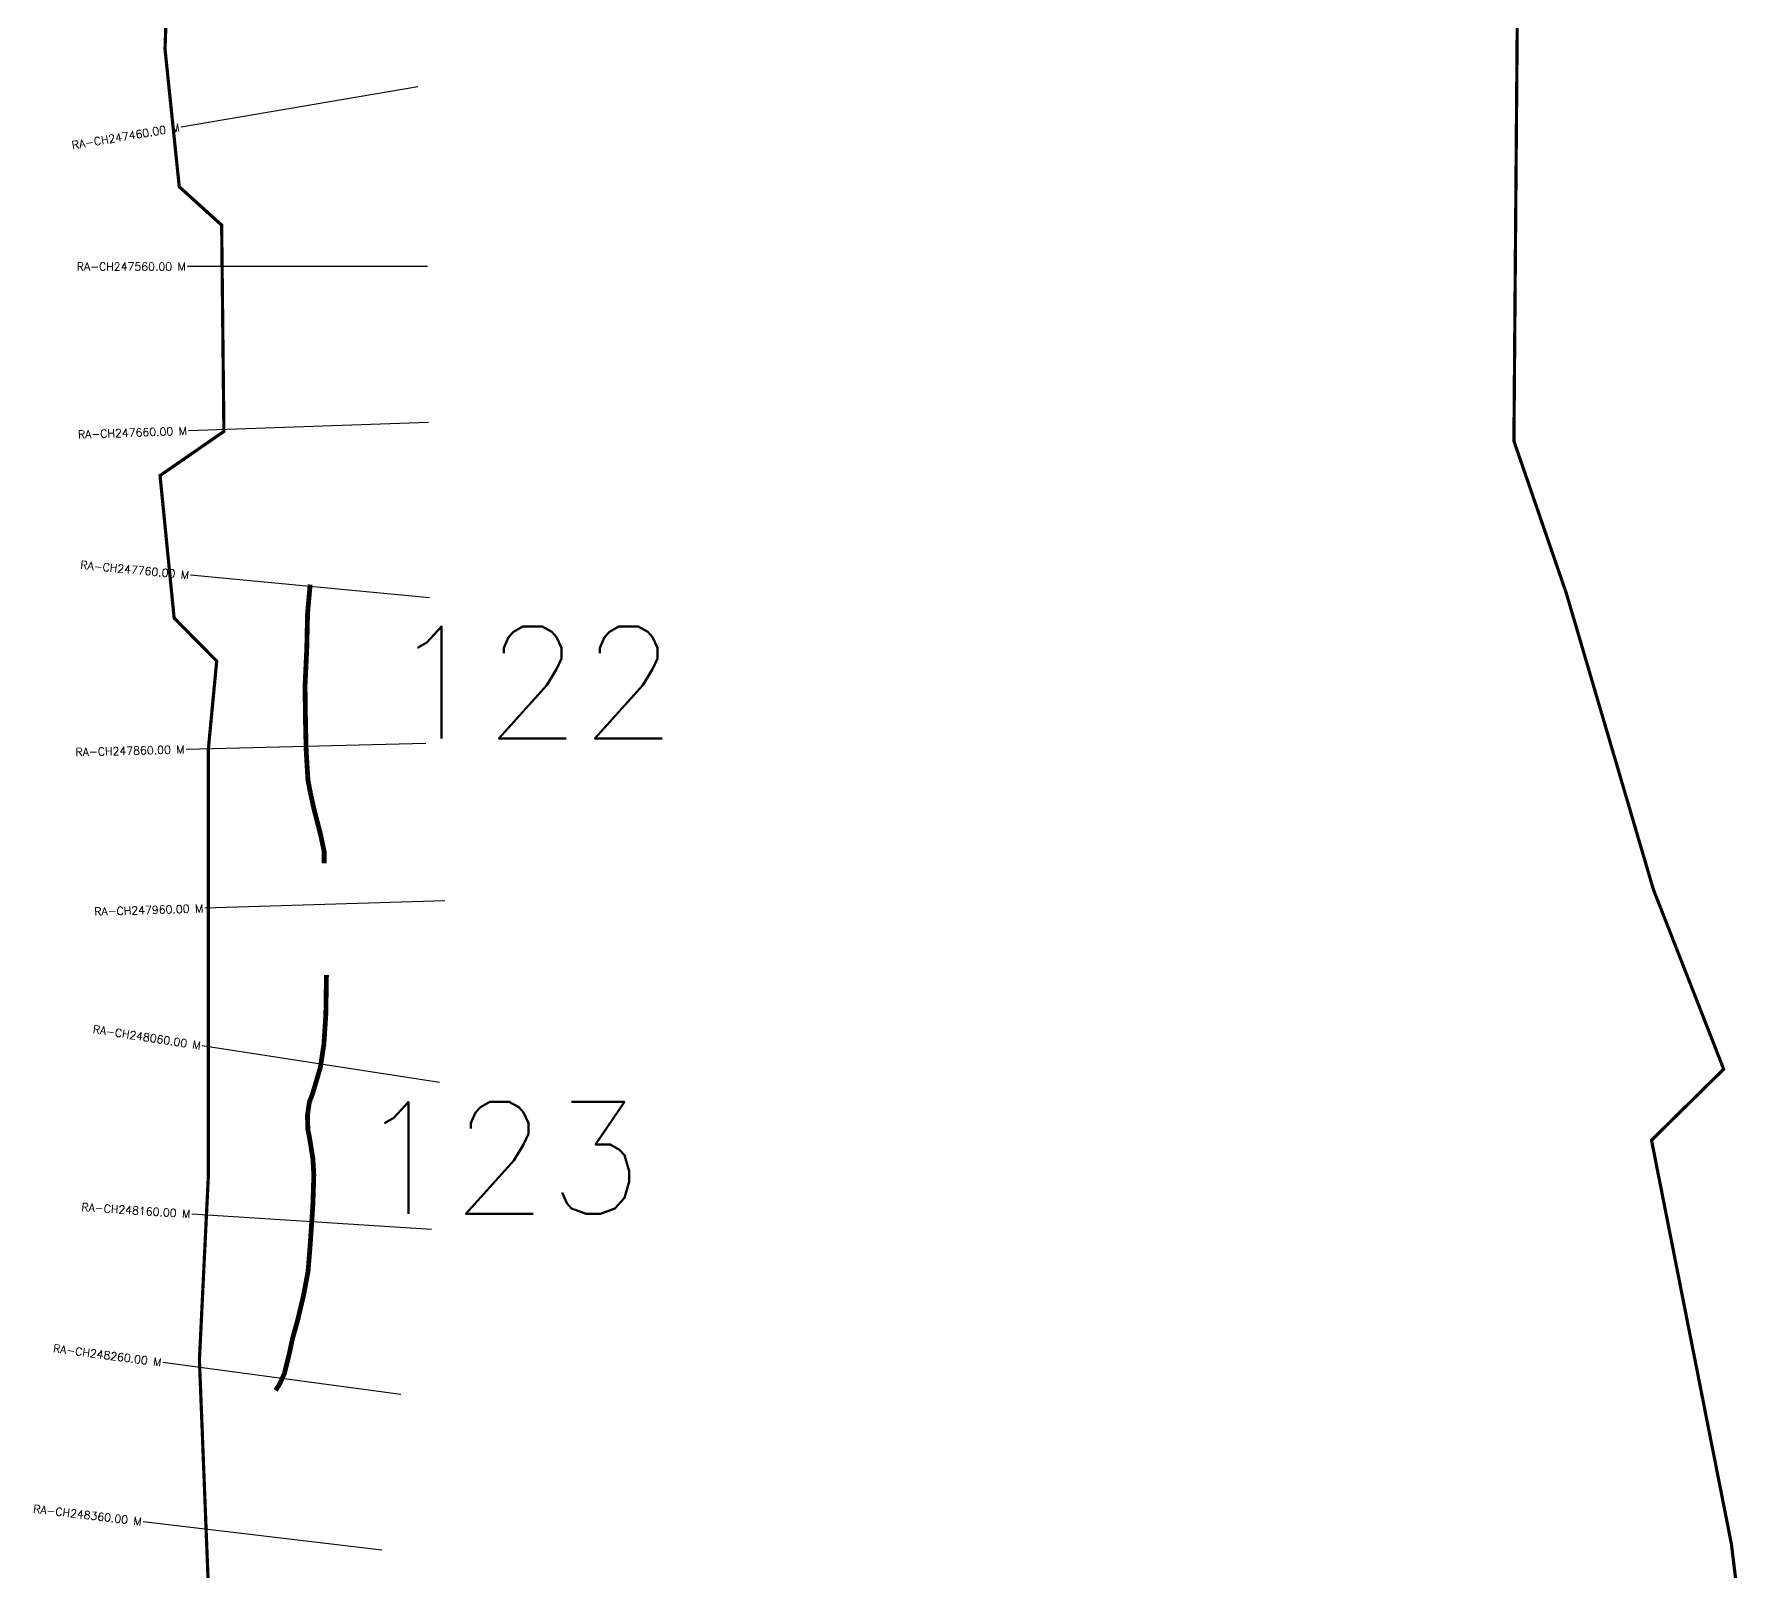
# Model space of a CAD drawing. Header units: metres. Extents: x 277539 to 279535, y 2042715 to 2047619.
# Drawn here: x 278318 to 279390, y 2044236 to 2045197 of the extents above; entities that cross this region are included whole.
import ezdxf
from ezdxf.enums import TextEntityAlignment as Align

# ---------------------------------------------------------------- set-up
doc = ezdxf.new("R2010")
doc.units = ezdxf.units.M
for name, color, linetype in [('CS', 134, 'Continuous'), ('CSMark', 6, 'Continuous'), ('NATURALLY PROTECTED', 3, 'Continuous')]:
    doc.layers.add(name, color=color, linetype=linetype)
doc.styles.get("Standard").update_dxf_attribs({"font": 'simplex.shx'})

msp = doc.modelspace()

# ---------------------------------------------------------------- linework, layer by layer
at = {"color": 6, "const_width": 2, "flags": 128}
for points in [[(279247.8, 2045546.6), (279243, 2044942.6), (279275.8, 2044847.3), (279330.2, 2044662.3), (279374.1, 2044550.1), (279329, 2044505.7), (279378.9, 2044253.5), (279389.4, 2044167.4)], [(278428.1, 2044201), (278421.5, 2044368.4), (278427.1, 2044483.8), (278427.1, 2044750.3), (278432.3, 2044805.1), (278405.7, 2044832), (278396.9, 2044921), (278436.8, 2044948.6), (278435.4, 2045077.5), (278408.9, 2045101.5), (278400, 2045187.5), (278404.2, 2045304.4)]]:
    msp.add_lwpolyline(points, dxfattribs=at)
at = {"layer": 'CS'}
for p, q in [((278557.9, 2045163.9), (278410, 2045138.8)), ((278564, 2045051.6), (278414, 2045051.6)), ((278564.7, 2044954.2), (278414.7, 2044949)), ((278565.3, 2044844.6), (278416, 2044858.7)), ((278563.1, 2044753.6), (278413.2, 2044749.9)), ((278574.8, 2044655.2), (278424.9, 2044650.7)), ((278571.5, 2044541.7), (278423.3, 2044564.6)), ((278566.5, 2044449.9), (278416.8, 2044459.5)), ((278547.4, 2044346.9), (278398.7, 2044366.7)), ((278535.4, 2044249.6), (278386.4, 2044267.3))]:
    msp.add_line(p, q, dxfattribs=at)
at = {"layer": 'NATURALLY PROTECTED', "const_width": 3, "flags": 128}
for points in [[(278490.7, 2044852.9), (278489.1, 2044835.2), (278488.6, 2044813.1), (278487.5, 2044789.6), (278487.8, 2044766.8), (278488.2, 2044749.7), (278489.3, 2044730.9), (278490.9, 2044722.5), (278493.1, 2044712.6), (278497.3, 2044696.4), (278499.5, 2044685.8), (278499.5, 2044678.7)], [(278500.9, 2044609), (278500.5, 2044584.1), (278499.3, 2044565.7), (278497.1, 2044551.2), (278492.2, 2044534.7), (278490.2, 2044529.4), (278489, 2044521.1), (278489.3, 2044512.2), (278490.3, 2044507.3), (278492.4, 2044494.3), (278493, 2044484), (278492.4, 2044465.3), (278490.7, 2044439.9), (278489.4, 2044423.8), (278486.5, 2044408.4), (278482.8, 2044392.9), (278479.6, 2044381.4), (278477.7, 2044372.4), (278474.6, 2044359.9), (278471.5, 2044353.1), (278469.1, 2044349.4)]]:
    msp.add_lwpolyline(points, dxfattribs=at)

# ---------------------------------------------------------------- texts
at = {"char_height": 70, "attachment_point": 1}
for s, insert in [('122', (278539.7, 2044826.8)), ('123', (278519.1, 2044529.6))]:
    msp.add_mtext_dynamic_manual_height_columns(s, width=95.172, gutter_width=1, heights=[0], dxfattribs=dict(at, insert=insert))
at = {"layer": 'CSMark'}
for s, rotation, p in [('RA-CH247460.00 M', 9.633, (278409, 2045138.7)), ('RA-CH247660.00 M', 1.9939, (278413.7, 2044949)), ('RA-CH247760.00 M', 354.5741, (278415, 2044858.8)), ('RA-CH247860.00 M', 1.3931, (278412.2, 2044749.9)), ('RA-CH247960.00 M', 1.7489, (278423.9, 2044650.6)), ('RA-CH248060.00 M', 351.2042, (278422.3, 2044564.8)), ('RA-CH248160.00 M', 356.3246, (278415.8, 2044459.6)), ('RA-CH248260.00 M', 352.4247, (278397.7, 2044366.8)), ('RA-CH248360.00 M', 353.2244, (278385.4, 2044267.4))]:
    msp.add_text(s, height=5, rotation=rotation, dxfattribs=at).set_placement(p, align=Align.MIDDLE_RIGHT)
msp.add_text('RA-CH247560.00 M', height=5, dxfattribs=at).set_placement((278413, 2045051.6), align=Align.MIDDLE_RIGHT)

doc.saveas('drawing.dxf')
